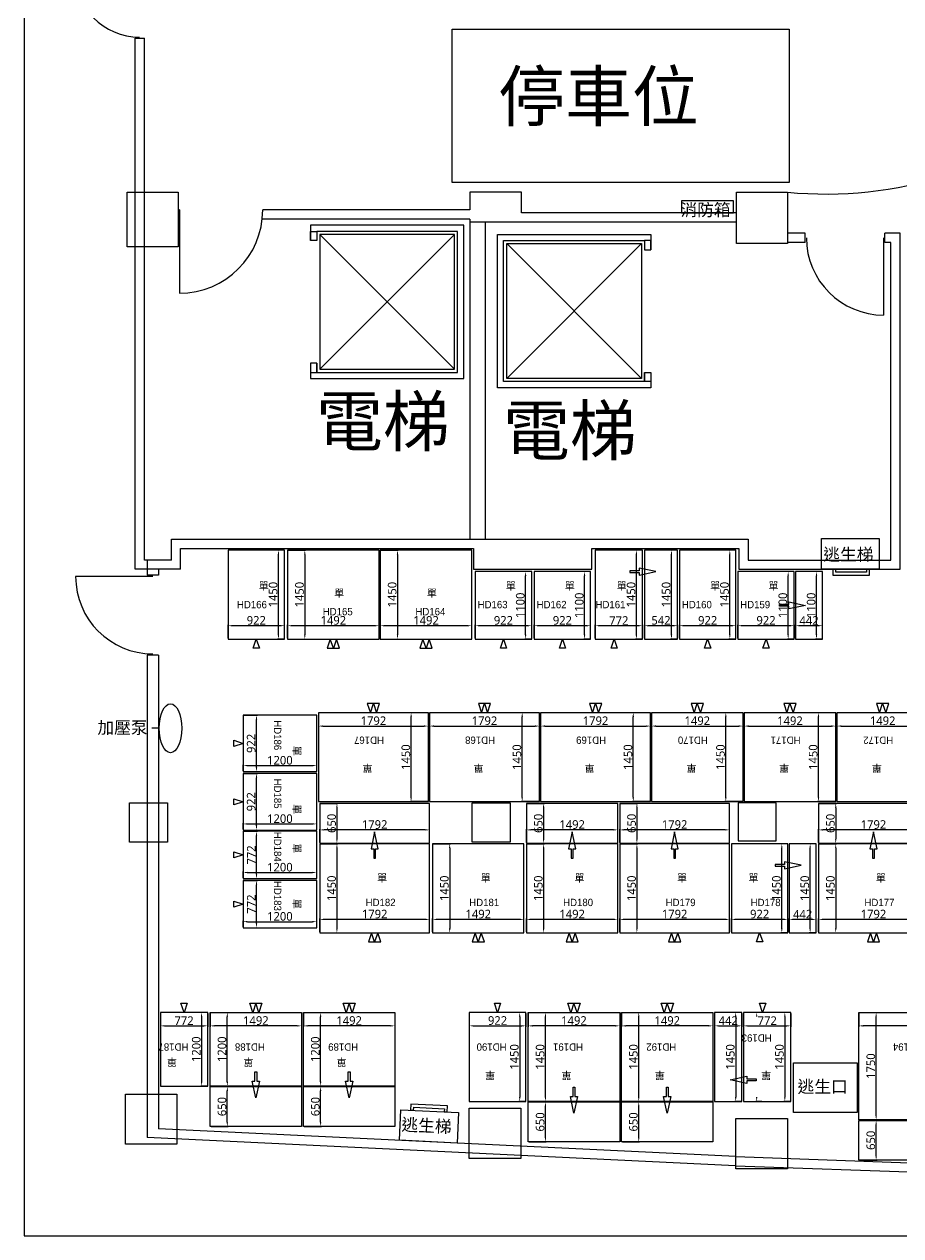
# Model space of a CAD drawing. Header units: millimetres. Extents: x 2061 to 57082, y 1374 to 33246.
# Drawn here: x 2061 to 16362, y 1374 to 21135 of the extents above; entities that cross this region are included whole.
import ezdxf

# ---------------------------------------------------------------- set-up
doc = ezdxf.new("R2010")
doc.units = ezdxf.units.MM
for name, color, linetype in [('a', 240, 'Continuous'), ('動線', 6, 'Continuous'), ('單層倉', 5, 'Continuous'), ('文字', 7, 'Continuous'), ('文字標註', 1, 'Continuous'), ('標註', 252, 'Continuous'), ('編號', 7, 'Continuous')]:
    doc.layers.add(name, color=color, linetype=linetype)
doc.styles.add('新細明體', font='PMingLiU.ttf')
doc.styles.add('黑體', font='Microsoft JhengHei.ttf')

msp = doc.modelspace()

# ---------------------------------------------------------------- linework, layer by layer
at = {"layer": 'a', "color": 3, "ltscale": 5}
for p, q in [((9043, 21053), (14543, 21053)), ((9043, 18552), (9043, 21053)), ((14543, 21053), (14543, 18552)), ((14543, 18552), (9043, 18552))]:
    msp.add_line(p, q, dxfattribs=at)
at = {"layer": 'a', "ltscale": 5}
for p, q in [((3872, 12246), (3872, 20906)), ((3872, 20906), (4022, 20906)), ((4022, 12396), (4022, 20906)), ((3742, 17506), (3742, 18396)), ((3742, 18396), (4572, 18396)), ((4572, 18396), (4572, 17506)), ((10172, 18396), (9332, 18396)), ((9332, 18396), (9332, 18106)), ((10172, 18056), (10172, 18396)), ((13682, 17556), (13682, 18396)), ((13682, 18396), (14512, 18396)), ((14512, 18396), (14512, 17556)), ((4592, 18106), (4572, 18106)), ((4592, 18106), (4592, 16746)), ((9332, 18106), (5952, 18106)), ((13682, 18056), (10172, 18056)), ((9332, 17956), (5952, 17956)), ((9232, 17856), (6732, 17856)), ((6732, 17856), (6732, 17606)), ((9232, 15356), (9232, 17856)), ((9332, 17956), (9332, 12736)), ((13682, 17906), (9332, 17906)), ((9582, 17906), (9582, 12736)), ((6732, 17606), (6732, 17756)), ((6732, 17756), (6832, 17756)), ((6832, 17606), (6732, 17606)), ((9132, 17756), (6832, 17756)), ((6832, 17756), (6832, 17606)), ((6832, 17756), (6832, 17606)), ((9082, 17706), (6882, 17706)), ((6882, 17706), (6882, 15506)), ((6882, 17706), (9082, 15506)), ((6882, 15506), (9082, 17706)), ((9082, 15506), (9082, 17706)), ((9132, 15456), (9132, 17756)), ((9782, 15206), (9782, 17706)), ((9782, 17706), (12282, 17706)), ((9882, 15306), (9882, 17606)), ((9882, 17606), (12182, 17606)), ((12182, 17606), (12182, 17456)), ((12282, 17606), (12182, 17606)), ((12182, 17606), (12182, 17456)), ((12282, 17706), (12282, 17456)), ((12282, 17456), (12282, 17606)), ((14802, 17726), (14512, 17726)), ((14802, 17576), (14802, 17726)), ((16082, 17651), (16082, 16391)), ((16352, 17726), (16102, 17726)), ((16102, 17576), (16102, 17726)), ((16352, 12246), (16352, 17726)), ((4572, 17506), (3742, 17506)), ((9932, 15356), (9932, 17556)), ((9932, 17556), (12132, 17556)), ((12132, 17556), (9932, 15356)), ((12132, 15356), (9932, 17556)), ((12132, 17556), (12132, 15356)), ((12182, 17456), (12282, 17456)), ((14512, 17556), (13682, 17556)), ((14802, 17576), (14512, 17576)), ((16202, 17576), (16102, 17576)), ((16202, 12396), (16202, 17576)), ((6732, 15606), (6732, 15356)), ((6732, 15606), (6732, 15456)), ((6832, 15606), (6732, 15606)), ((6732, 15456), (6832, 15456)), ((6832, 15606), (6832, 15456)), ((6832, 15456), (6832, 15606)), ((6832, 15456), (9132, 15456)), ((6882, 15506), (9082, 15506)), ((12182, 15456), (12182, 15306)), ((12182, 15306), (12182, 15456)), ((12182, 15456), (12282, 15456)), ((12282, 15456), (12282, 15206)), ((12282, 15456), (12282, 15306)), ((6732, 15356), (9232, 15356)), ((12182, 15306), (9882, 15306)), ((12132, 15356), (9932, 15356)), ((12282, 15306), (12182, 15306)), ((12282, 15206), (9782, 15206)), ((4462, 12396), (4462, 12736)), ((4462, 12736), (13872, 12736)), ((13872, 12736), (13872, 12396)), ((15069, 12246), (15069, 12746)), ((15069, 12746), (16009, 12746)), ((16009, 12746), (16009, 12246)), ((4612, 12246), (4612, 12586)), ((4612, 12586), (9392, 12586)), ((9392, 12586), (9392, 12246)), ((11322, 12246), (11322, 12586)), ((11322, 12586), (13722, 12586)), ((13722, 12586), (13722, 12246)), ((4462, 12396), (4022, 12396)), ((4069, 12396), (4069, 12146)), ((13872, 12396), (16202, 12396)), ((4160, 12126), (2900, 12126)), ((4612, 12246), (3872, 12246)), ((4252, 12146), (4069, 12146)), ((4252, 12246), (4252, 12146)), ((9392, 12246), (11322, 12246)), ((13722, 12246), (16352, 12246)), ((16009, 12246), (15069, 12246)), ((15302, 12246), (15252, 12246)), ((15252, 12246), (15252, 12146)), ((15252, 12146), (15252, 12146)), ((15252, 12146), (15852, 12146)), ((15252, 12146), (15252, 12146)), ((15302, 12196), (15302, 12246)), ((15802, 12196), (15302, 12196)), ((15852, 12246), (15802, 12246)), ((15802, 12246), (15802, 12196)), ((15852, 12146), (15852, 12246)), ((4069, 10846), (4069, 2979)), ((4252, 10846), (4069, 10846)), ((4252, 10846), (4252, 3120)), ((4264, 9651), (4141, 9651)), ((3777, 7796), (3777, 8436)), ((3777, 8436), (4397, 8436)), ((4397, 8436), (4397, 7796)), ((9367, 7796), (9367, 8436)), ((9367, 8436), (9987, 8436)), ((9987, 8436), (9987, 7796)), ((14326, 8436), (13706, 8436)), ((13706, 8436), (13706, 7816)), ((14326, 7816), (14326, 8436)), ((4397, 7796), (3777, 7796)), ((9987, 7796), (9367, 7796)), ((13706, 7816), (14326, 7816)), ((14609, 4196), (15649, 4196)), ((14609, 3386), (14609, 4196)), ((15649, 4196), (15649, 3386)), ((3712, 2866), (3712, 3686)), ((3712, 3686), (4552, 3686)), ((4552, 3686), (4552, 2866)), ((8183, 2931), (8207, 3430)), ((8207, 3430), (9146, 3385)), ((8369, 3522), (8364, 3422)), ((8364, 3422), (8414, 3420)), ((8968, 3493), (8369, 3522)), ((8414, 3420), (8416, 3470)), ((8416, 3470), (8915, 3446)), ((8915, 3446), (8913, 3396)), ((8913, 3396), (8963, 3394)), ((8963, 3394), (8968, 3493)), ((8968, 3493), (8968, 3493)), ((8968, 3493), (8968, 3493)), ((9146, 3385), (9122, 2885)), ((9322, 2636), (9322, 3456)), ((9322, 3456), (10162, 3456)), ((10162, 3456), (10162, 2636)), ((15649, 3386), (14609, 3386)), ((13671, 2466), (13671, 3286)), ((13671, 3286), (14511, 3286)), ((14511, 3286), (14511, 2466)), ((13665, 2516), (4069, 2979)), ((13671, 2666), (4252, 3120)), ((4552, 2866), (3712, 2866)), ((9122, 2885), (8183, 2931)), ((10162, 2636), (9322, 2636)), ((13671, 2666), (27237, 2183)), ((13665, 2516), (27387, 2028)), ((14511, 2466), (13671, 2466))]:
    msp.add_line(p, q, dxfattribs=at)
for centre, radius, start, end in [((3942, 21986), 1060, 180, 270), ((4592, 18106), 1360, 270, 0), ((16082, 17651), 1260, 180, 270), ((4160, 12126), 1260, 180, 270)]:
    msp.add_arc(centre, radius, start, end, dxfattribs=at)
msp.add_ellipse((4447, 9651), major_axis=(0, 400), ratio=0.456433, dxfattribs=at)
at = {"layer": 'Defpoints', "ltscale": 5}
for p, q in [((2061, 33246), (2061, 1374)), ((2061, 1374), (57082, 1374))]:
    msp.add_line(p, q, dxfattribs=at)
at = {"layer": '動線', "lineweight": -3}
for p, q in [((12367, 12206), (12092, 12264)), ((12092, 12264), (12092, 12221)), ((12092, 12221), (11942, 12221)), ((11942, 12221), (11942, 12191)), ((11942, 12191), (12092, 12191)), ((12092, 12147), (12367, 12206)), ((12092, 12191), (12092, 12147)), ((14383, 11641), (14383, 11671)), ((14383, 11671), (14533, 11671)), ((14533, 11671), (14533, 11714)), ((14533, 11714), (14808, 11656)), ((14533, 11641), (14383, 11641)), ((14808, 11656), (14533, 11597)), ((14533, 11597), (14533, 11641)), ((5797, 10956), (5847, 11106)), ((5797, 10956), (5847, 11106)), ((5847, 11106), (5897, 10956)), ((5847, 11106), (5897, 10956)), ((7054, 11106), (7004, 10956)), ((7104, 10956), (7054, 11106)), ((7154, 11106), (7104, 10956)), ((7204, 10956), (7154, 11106)), ((8566, 11106), (8516, 10956)), ((8616, 10956), (8566, 11106)), ((8666, 11106), (8616, 10956)), ((8716, 10956), (8666, 11106)), ((9829, 10956), (9879, 11106)), ((9829, 10956), (9879, 11106)), ((9879, 11106), (9929, 10956)), ((9879, 11106), (9929, 10956)), ((10791, 10956), (10841, 11106)), ((10791, 10956), (10841, 11106)), ((10841, 11106), (10891, 10956)), ((10841, 11106), (10891, 10956)), ((11637, 10956), (11687, 11106)), ((11637, 10956), (11687, 11106)), ((11687, 11106), (11737, 10956)), ((11687, 11106), (11737, 10956)), ((13161, 10956), (13211, 11106)), ((13161, 10956), (13211, 11106)), ((13211, 11106), (13261, 10956)), ((13211, 11106), (13261, 10956)), ((14113, 10956), (14163, 11106)), ((14163, 11106), (14213, 10956)), ((5897, 10956), (5797, 10956)), ((5897, 10956), (5797, 10956)), ((7004, 10956), (7104, 10956)), ((7104, 10956), (7204, 10956)), ((8516, 10956), (8616, 10956)), ((8616, 10956), (8716, 10956)), ((9929, 10956), (9829, 10956)), ((9929, 10956), (9829, 10956)), ((10891, 10956), (10791, 10956)), ((10891, 10956), (10791, 10956)), ((11737, 10956), (11637, 10956)), ((11737, 10956), (11637, 10956)), ((13261, 10956), (13161, 10956)), ((13261, 10956), (13161, 10956)), ((14213, 10956), (14113, 10956)), ((7758, 10056), (7658, 10056)), ((7658, 10056), (7708, 9906)), ((7708, 9906), (7758, 10056)), ((7858, 10056), (7758, 10056)), ((7758, 10056), (7808, 9906)), ((7808, 9906), (7858, 10056)), ((9570, 10056), (9470, 10056)), ((9470, 10056), (9520, 9906)), ((9520, 9906), (9570, 10056)), ((9670, 10056), (9570, 10056)), ((9570, 10056), (9620, 9906)), ((9620, 9906), (9670, 10056)), ((11382, 10056), (11282, 10056)), ((11282, 10056), (11332, 9906)), ((11332, 9906), (11382, 10056)), ((11482, 10056), (11382, 10056)), ((11382, 10056), (11432, 9906)), ((11432, 9906), (11482, 10056)), ((13042, 10056), (12942, 10056)), ((12942, 10056), (12992, 9906)), ((12992, 9906), (13042, 10056)), ((13142, 10056), (13042, 10056)), ((13042, 10056), (13092, 9906)), ((13092, 9906), (13142, 10056)), ((14554, 10056), (14454, 10056)), ((14454, 10056), (14504, 9906)), ((14504, 9906), (14554, 10056)), ((14654, 10056), (14554, 10056)), ((14554, 10056), (14604, 9906)), ((14604, 9906), (14654, 10056)), ((16066, 10056), (15966, 10056)), ((15966, 10056), (16016, 9906)), ((16016, 9906), (16066, 10056)), ((16166, 10056), (16066, 10056)), ((16066, 10056), (16116, 9906)), ((16116, 9906), (16166, 10056)), ((5482, 9355), (5482, 9455)), ((5482, 9455), (5632, 9405)), ((5482, 9355), (5482, 9455)), ((5482, 9455), (5632, 9405)), ((5632, 9405), (5482, 9355)), ((5632, 9405), (5482, 9355)), ((5482, 8403), (5482, 8503)), ((5482, 8503), (5632, 8453)), ((5482, 8403), (5482, 8503)), ((5482, 8503), (5632, 8453)), ((5632, 8453), (5482, 8403)), ((5632, 8453), (5482, 8403)), ((7778, 7960), (7719, 7685)), ((7836, 7685), (7778, 7960)), ((11000, 7960), (10941, 7685)), ((11058, 7685), (11000, 7960)), ((12672, 7960), (12613, 7685)), ((12730, 7685), (12672, 7960)), ((15916, 7960), (15857, 7685)), ((15974, 7685), (15916, 7960)), ((5482, 7536), (5482, 7636)), ((5482, 7636), (5632, 7586)), ((5482, 7536), (5482, 7636)), ((5482, 7636), (5632, 7586)), ((5632, 7586), (5482, 7536)), ((5632, 7586), (5482, 7536)), ((7719, 7685), (7763, 7685)), ((7763, 7685), (7763, 7535)), ((7763, 7535), (7793, 7535)), ((7793, 7535), (7793, 7685)), ((7793, 7685), (7836, 7685)), ((10941, 7685), (10985, 7685)), ((10985, 7685), (10985, 7535)), ((10985, 7535), (11015, 7535)), ((11015, 7535), (11015, 7685)), ((11015, 7685), (11058, 7685)), ((12613, 7685), (12657, 7685)), ((12657, 7685), (12657, 7535)), ((12657, 7535), (12687, 7535)), ((12687, 7535), (12687, 7685)), ((12687, 7685), (12730, 7685)), ((15857, 7685), (15901, 7685)), ((15901, 7685), (15901, 7535)), ((15901, 7535), (15931, 7535)), ((15931, 7535), (15931, 7685)), ((15931, 7685), (15974, 7685)), ((14464, 7431), (14314, 7431)), ((14314, 7431), (14314, 7401)), ((14314, 7401), (14464, 7401)), ((14739, 7416), (14464, 7474)), ((14464, 7474), (14464, 7431)), ((14464, 7357), (14739, 7416)), ((14464, 7401), (14464, 7357)), ((5482, 6734), (5482, 6834)), ((5482, 6834), (5632, 6784)), ((5482, 6734), (5482, 6834)), ((5482, 6834), (5632, 6784)), ((5632, 6784), (5482, 6734)), ((5632, 6784), (5482, 6734)), ((7728, 6316), (7678, 6166)), ((7678, 6166), (7778, 6166)), ((7778, 6166), (7728, 6316)), ((7828, 6316), (7778, 6166)), ((7778, 6166), (7878, 6166)), ((7878, 6166), (7828, 6316)), ((9418, 6316), (9368, 6166)), ((9368, 6166), (9468, 6166)), ((9468, 6166), (9418, 6316)), ((9518, 6316), (9468, 6166)), ((9468, 6166), (9568, 6166)), ((9568, 6166), (9518, 6316)), ((10950, 6316), (10900, 6166)), ((10900, 6166), (11000, 6166)), ((11000, 6166), (10950, 6316)), ((11050, 6316), (11000, 6166)), ((11000, 6166), (11100, 6166)), ((11100, 6166), (11050, 6316)), ((12622, 6316), (12572, 6166)), ((12572, 6166), (12672, 6166)), ((12672, 6166), (12622, 6316)), ((12722, 6316), (12672, 6166)), ((12672, 6166), (12772, 6166)), ((12772, 6166), (12722, 6316)), ((14009, 6166), (14059, 6316)), ((14009, 6166), (14059, 6316)), ((14109, 6166), (14009, 6166)), ((14109, 6166), (14009, 6166)), ((14059, 6316), (14109, 6166)), ((14059, 6316), (14109, 6166)), ((15866, 6316), (15816, 6166)), ((15816, 6166), (15916, 6166)), ((15916, 6166), (15866, 6316)), ((15966, 6316), (15916, 6166)), ((15916, 6166), (16016, 6166)), ((16016, 6166), (15966, 6316)), ((4668, 5016), (4618, 5166)), ((4618, 5166), (4718, 5166)), ((4668, 5016), (4618, 5166)), ((4618, 5166), (4718, 5166)), ((4718, 5166), (4668, 5016)), ((4718, 5166), (4668, 5016)), ((5790, 5016), (5740, 5166)), ((5740, 5166), (5840, 5166)), ((5840, 5166), (5790, 5016)), ((5890, 5016), (5840, 5166)), ((5840, 5166), (5940, 5166)), ((5940, 5166), (5890, 5016)), ((7312, 5016), (7262, 5166)), ((7262, 5166), (7362, 5166)), ((7362, 5166), (7312, 5016)), ((7412, 5016), (7362, 5166)), ((7362, 5166), (7462, 5166)), ((7462, 5166), (7412, 5016)), ((9783, 5016), (9733, 5166)), ((9733, 5166), (9833, 5166)), ((9783, 5016), (9733, 5166)), ((9733, 5166), (9833, 5166)), ((9833, 5166), (9783, 5016)), ((9833, 5166), (9783, 5016)), ((10980, 5016), (10930, 5166)), ((10930, 5166), (11030, 5166)), ((11030, 5166), (10980, 5016)), ((11080, 5016), (11030, 5166)), ((11030, 5166), (11130, 5166)), ((11130, 5166), (11080, 5016)), ((12502, 5016), (12452, 5166)), ((12452, 5166), (12552, 5166)), ((12552, 5166), (12502, 5016)), ((12602, 5016), (12552, 5166)), ((12552, 5166), (12652, 5166)), ((12652, 5166), (12602, 5016)), ((14108, 5016), (14058, 5166)), ((14058, 5166), (14158, 5166)), ((14108, 5016), (14058, 5166)), ((14058, 5166), (14158, 5166)), ((14158, 5166), (14108, 5016)), ((14158, 5166), (14108, 5016)), ((5825, 3897), (5825, 4047)), ((5825, 4047), (5855, 4047)), ((5855, 4047), (5855, 3897)), ((7347, 3897), (7347, 4047)), ((7347, 4047), (7377, 4047)), ((7377, 4047), (7377, 3897)), ((13577, 3916), (13852, 3975)), ((13852, 3975), (13852, 3931)), ((5840, 3622), (5781, 3897)), ((5781, 3897), (5825, 3897)), ((5898, 3897), (5840, 3622)), ((5855, 3897), (5898, 3897)), ((7362, 3622), (7303, 3897)), ((7303, 3897), (7347, 3897)), ((7420, 3897), (7362, 3622)), ((7377, 3897), (7420, 3897)), ((11015, 3647), (11015, 3797)), ((11015, 3797), (11045, 3797)), ((11045, 3797), (11045, 3647)), ((12537, 3647), (12537, 3797)), ((12537, 3797), (12567, 3797)), ((12567, 3797), (12567, 3647)), ((13852, 3858), (13577, 3916)), ((13852, 3931), (14002, 3931)), ((14002, 3901), (13852, 3901)), ((13852, 3901), (13852, 3858)), ((14002, 3931), (14002, 3901)), ((11030, 3372), (10971, 3647)), ((10971, 3647), (11015, 3647)), ((11088, 3647), (11030, 3372)), ((11045, 3647), (11088, 3647)), ((12552, 3372), (12493, 3647)), ((12493, 3647), (12537, 3647)), ((12610, 3647), (12552, 3372)), ((12567, 3647), (12610, 3647))]:
    msp.add_line(p, q, dxfattribs=at)
at = {"layer": '動線', "ltscale": 5}
msp.add_arc((15141, 24768), 6403, 264.3603, 358.5517, dxfattribs=at)
at = {"layer": '單層倉'}
for p, q in [((6308, 12556), (5386, 12556)), ((5386, 12556), (5386, 11106)), ((6308, 11106), (6308, 12556)), ((7850, 12556), (6358, 12556)), ((6358, 12556), (6358, 11106)), ((7850, 11106), (7850, 12556)), ((9362, 12556), (7870, 12556)), ((7870, 12556), (7870, 11106)), ((9362, 11106), (9362, 12556)), ((12148, 12556), (11376, 12556)), ((11376, 12556), (11376, 11106)), ((12148, 11106), (12148, 12556)), ((12720, 12556), (12178, 12556)), ((12178, 12556), (12178, 11106)), ((12720, 11106), (12720, 12556)), ((13672, 12556), (12750, 12556)), ((12750, 12556), (12750, 11106)), ((13672, 11106), (13672, 12556)), ((10340, 12206), (9418, 12206)), ((9418, 12206), (9418, 11106)), ((10340, 11106), (10340, 12206)), ((11302, 12206), (10380, 12206)), ((10380, 12206), (10380, 11106)), ((11302, 11106), (11302, 12206)), ((14624, 12206), (13702, 12206)), ((13702, 12206), (13702, 11106)), ((14624, 11106), (14624, 12206)), ((15086, 12206), (14644, 12206)), ((14644, 12206), (14644, 11106)), ((15086, 11106), (15086, 12206)), ((5386, 11106), (6308, 11106)), ((6358, 11106), (7850, 11106)), ((7870, 11106), (9362, 11106)), ((9418, 11106), (10340, 11106)), ((10380, 11106), (11302, 11106)), ((11376, 11106), (12148, 11106)), ((12178, 11106), (12720, 11106)), ((12750, 11106), (13672, 11106)), ((13702, 11106), (14624, 11106)), ((14644, 11106), (15086, 11106)), ((8654, 9906), (6862, 9906)), ((6862, 9906), (6862, 8456)), ((8654, 8456), (8654, 9906)), ((10466, 9906), (8674, 9906)), ((8674, 9906), (8674, 8456)), ((10466, 8456), (10466, 9906)), ((12278, 9906), (10486, 9906)), ((10486, 9906), (10486, 8456)), ((12278, 8456), (12278, 9906)), ((13788, 9906), (12296, 9906)), ((12296, 9906), (12296, 8456)), ((13788, 8456), (13788, 9906)), ((15300, 9906), (13808, 9906)), ((13808, 9906), (13808, 8456)), ((15300, 8456), (15300, 9906)), ((16812, 9906), (15320, 9906)), ((15320, 9906), (15320, 8456)), ((5632, 9866), (5632, 8944)), ((6832, 9866), (5632, 9866)), ((6832, 8944), (6832, 9866)), ((5632, 8944), (6832, 8944)), ((5632, 8914), (5632, 7992)), ((6832, 8914), (5632, 8914)), ((6832, 7992), (6832, 8914)), ((6862, 8456), (8654, 8456)), ((8674, 8426), (6882, 8426)), ((6882, 8426), (6882, 7776)), ((8674, 8456), (10466, 8456)), ((8674, 7776), (8674, 8426)), ((11746, 8426), (10254, 8426)), ((10254, 8426), (10254, 7776)), ((10486, 8456), (12278, 8456)), ((11746, 7776), (11746, 8426)), ((13568, 8426), (11776, 8426)), ((11776, 8426), (11776, 7776)), ((12296, 8456), (13788, 8456)), ((13568, 7776), (13568, 8426)), ((13808, 8456), (15300, 8456)), ((16812, 8426), (15020, 8426)), ((15020, 8426), (15020, 7776)), ((15320, 8456), (16812, 8456)), ((5632, 7992), (6832, 7992)), ((5632, 7972), (5632, 7200)), ((6832, 7972), (5632, 7972)), ((6832, 7200), (6832, 7972)), ((6882, 7776), (8674, 7776)), ((8674, 7766), (6882, 7766)), ((6882, 7766), (6882, 6316)), ((8674, 6316), (8674, 7766)), ((10214, 7766), (8722, 7766)), ((8722, 7766), (8722, 6316)), ((10214, 6316), (10214, 7766)), ((10254, 7776), (11746, 7776)), ((11746, 7766), (10254, 7766)), ((10254, 7766), (10254, 6316)), ((11746, 6316), (11746, 7766)), ((11776, 7776), (13568, 7776)), ((13568, 7766), (11776, 7766)), ((11776, 7766), (11776, 6316)), ((13568, 6316), (13568, 7766)), ((14520, 7766), (13598, 7766)), ((13598, 7766), (13598, 6316)), ((14520, 6316), (14520, 7766)), ((14982, 7766), (14540, 7766)), ((14540, 7766), (14540, 6316)), ((14982, 6316), (14982, 7766)), ((15020, 7776), (16812, 7776)), ((16812, 7766), (15020, 7766)), ((15020, 7766), (15020, 6316)), ((5632, 7200), (6832, 7200)), ((5632, 7170), (5632, 6398)), ((6832, 7170), (5632, 7170)), ((6832, 6398), (6832, 7170)), ((5632, 6398), (6832, 6398)), ((6882, 6316), (8674, 6316)), ((8722, 6316), (10214, 6316)), ((10254, 6316), (11746, 6316)), ((11776, 6316), (13568, 6316)), ((13598, 6316), (14520, 6316)), ((14540, 6316), (14982, 6316)), ((15020, 6316), (16812, 6316)), ((5054, 5016), (4282, 5016)), ((4282, 5016), (4282, 3816)), ((5054, 3816), (5054, 5016)), ((5094, 5016), (6586, 5016)), ((5094, 3816), (5094, 5016)), ((6586, 5016), (6586, 3816)), ((6616, 5016), (8108, 5016)), ((6616, 3816), (6616, 5016)), ((8108, 5016), (8108, 3816)), ((10244, 5016), (9322, 5016)), ((9322, 5016), (9322, 3566)), ((10244, 3566), (10244, 5016)), ((10284, 5016), (11776, 5016)), ((10284, 3566), (10284, 5016)), ((11776, 5016), (11776, 3566)), ((11806, 5016), (13298, 5016)), ((11806, 3566), (11806, 5016)), ((13298, 5016), (13298, 3566)), ((13767, 5016), (13325, 5016)), ((13325, 5016), (13325, 3566)), ((13767, 3566), (13767, 5016)), ((14569, 5016), (13797, 5016)), ((13797, 5016), (13797, 3566)), ((14569, 3566), (14569, 5016)), ((15679, 5016), (17471, 5016)), ((15679, 3266), (15679, 5016)), ((4282, 3816), (5054, 3816)), ((6586, 3816), (5094, 3816)), ((5094, 3806), (6586, 3806)), ((5094, 3156), (5094, 3806)), ((6586, 3806), (6586, 3156)), ((8108, 3816), (6616, 3816)), ((6616, 3806), (8108, 3806)), ((6616, 3156), (6616, 3806)), ((8108, 3806), (8108, 3156)), ((9322, 3566), (10244, 3566)), ((11776, 3566), (10284, 3566)), ((13298, 3566), (11806, 3566)), ((13325, 3566), (13767, 3566)), ((13797, 3566), (14569, 3566)), ((10284, 3556), (11776, 3556)), ((10284, 2906), (10284, 3556)), ((11776, 3556), (11776, 2906)), ((11806, 3556), (13298, 3556)), ((11806, 2906), (11806, 3556)), ((13298, 3556), (13298, 2906)), ((17471, 3266), (15679, 3266)), ((15679, 3256), (17471, 3256)), ((15679, 2606), (15679, 3256)), ((6586, 3156), (5094, 3156)), ((8108, 3156), (6616, 3156)), ((11776, 2906), (10284, 2906)), ((13298, 2906), (11806, 2906)), ((17471, 2606), (15679, 2606))]:
    msp.add_line(p, q, dxfattribs=at)
at = {"layer": '文字標註', "ltscale": 5}
for p, q in [((13632, 18256), (12782, 18256)), ((12782, 18256), (12782, 18056)), ((13632, 18056), (13632, 18256)), ((12782, 18056), (13632, 18056))]:
    msp.add_line(p, q, dxfattribs=at)
at = {"layer": '標註', "color": 251}
for p, q in [((6294, 12556), (6195, 12556)), ((6209, 11176), (6209, 12486)), ((6372, 12556), (6652, 12556)), ((6638, 12486), (6638, 11176)), ((7884, 12556), (8164, 12556)), ((8150, 12486), (8150, 11176)), ((12134, 12556), (12035, 12556)), ((12049, 11176), (12049, 12486)), ((12706, 12556), (12607, 12556)), ((12621, 11176), (12621, 12486)), ((13658, 12556), (13559, 12556)), ((13573, 11176), (13573, 12486)), ((10326, 12206), (10227, 12206)), ((10241, 11176), (10241, 12136)), ((11288, 12206), (11189, 12206)), ((11203, 11176), (11203, 12136)), ((14610, 12206), (14511, 12206)), ((14525, 11176), (14525, 12136)), ((15072, 12206), (14973, 12206)), ((14987, 11176), (14987, 12136)), ((5386, 11120), (5386, 11338)), ((5386, 11120), (5386, 11338)), ((6238, 11324), (5456, 11324)), ((6238, 11324), (5456, 11324)), ((6308, 11120), (6308, 11338)), ((6308, 11120), (6308, 11338)), ((6358, 11120), (6358, 11338)), ((7780, 11324), (6428, 11324)), ((7850, 11120), (7850, 11338)), ((7870, 11120), (7870, 11338)), ((9292, 11324), (7940, 11324)), ((9362, 11120), (9362, 11338)), ((9418, 11120), (9418, 11338)), ((9418, 11120), (9418, 11338)), ((10270, 11324), (9488, 11324)), ((10270, 11324), (9488, 11324)), ((10340, 11120), (10340, 11338)), ((10340, 11120), (10340, 11338)), ((10380, 11120), (10380, 11338)), ((10380, 11120), (10380, 11338)), ((11232, 11324), (10450, 11324)), ((11232, 11324), (10450, 11324)), ((11302, 11120), (11302, 11338)), ((11302, 11120), (11302, 11338)), ((11376, 11120), (11376, 11338)), ((11376, 11120), (11376, 11338)), ((12078, 11324), (11446, 11324)), ((12078, 11324), (11446, 11324)), ((12148, 11120), (12148, 11338)), ((12148, 11120), (12148, 11338)), ((12178, 11120), (12178, 11338)), ((12178, 11120), (12178, 11338)), ((12650, 11324), (12248, 11324)), ((12650, 11324), (12248, 11324)), ((12720, 11120), (12720, 11338)), ((12720, 11120), (12720, 11338)), ((12750, 11120), (12750, 11338)), ((12750, 11120), (12750, 11338)), ((13602, 11324), (12820, 11324)), ((13602, 11324), (12820, 11324)), ((13672, 11120), (13672, 11338)), ((13672, 11120), (13672, 11338)), ((13702, 11120), (13702, 11338)), ((13702, 11120), (13702, 11338)), ((14554, 11324), (13772, 11324)), ((14554, 11324), (13772, 11324)), ((14624, 11120), (14624, 11338)), ((14624, 11120), (14624, 11338)), ((14644, 11120), (14644, 11338)), ((14644, 11120), (14644, 11338)), ((15016, 11324), (14714, 11324)), ((15016, 11324), (14714, 11324)), ((15086, 11120), (15086, 11338)), ((15086, 11120), (15086, 11338)), ((6294, 11106), (6195, 11106)), ((6372, 11106), (6652, 11106)), ((7884, 11106), (8164, 11106)), ((10326, 11106), (10227, 11106)), ((11288, 11106), (11189, 11106)), ((12134, 11106), (12035, 11106)), ((12706, 11106), (12607, 11106)), ((13658, 11106), (13559, 11106)), ((14610, 11106), (14511, 11106)), ((15072, 11106), (14973, 11106)), ((6862, 9892), (6862, 9673)), ((8640, 9906), (8359, 9906)), ((8654, 9892), (8654, 9673)), ((8674, 9892), (8674, 9673)), ((10452, 9906), (10171, 9906)), ((10466, 9892), (10466, 9673)), ((10486, 9892), (10486, 9673)), ((12264, 9906), (11983, 9906)), ((12278, 9892), (12278, 9673)), ((12296, 9892), (12296, 9673)), ((13774, 9906), (13493, 9906)), ((13788, 9892), (13788, 9673)), ((13808, 9892), (13808, 9673)), ((15286, 9906), (15005, 9906)), ((15300, 9892), (15300, 9673)), ((15320, 9892), (15320, 9673)), ((5646, 9866), (5864, 9866)), ((5646, 9866), (5864, 9866)), ((5850, 9014), (5850, 9796)), ((5850, 9014), (5850, 9796)), ((6932, 9687), (8584, 9687)), ((8373, 8526), (8373, 9836)), ((8744, 9687), (10396, 9687)), ((10185, 8526), (10185, 9836)), ((10556, 9687), (12208, 9687)), ((11997, 8526), (11997, 9836)), ((12366, 9687), (13718, 9687)), ((13507, 8526), (13507, 9836)), ((13878, 9687), (15230, 9687)), ((15019, 8526), (15019, 9836)), ((15390, 9687), (16742, 9687)), ((5632, 8958), (5632, 9057)), ((5646, 8944), (5864, 8944)), ((5646, 8944), (5864, 8944)), ((5646, 8914), (5864, 8914)), ((5646, 8914), (5864, 8914)), ((5702, 9043), (6762, 9043)), ((6832, 8958), (6832, 9057)), ((5850, 8062), (5850, 8844)), ((5850, 8062), (5850, 8844)), ((6896, 8426), (7176, 8426)), ((7162, 8356), (7162, 7846)), ((8640, 8456), (8359, 8456)), ((10452, 8456), (10171, 8456)), ((10268, 8426), (10548, 8426)), ((10534, 8356), (10534, 7846)), ((11790, 8426), (12070, 8426)), ((12264, 8456), (11983, 8456)), ((12056, 8356), (12056, 7846)), ((13774, 8456), (13493, 8456)), ((15286, 8456), (15005, 8456)), ((15034, 8426), (15314, 8426)), ((15300, 8356), (15300, 7846)), ((5632, 8006), (5632, 8105)), ((6832, 8006), (6832, 8105)), ((5646, 7992), (5864, 7992)), ((5646, 7992), (5864, 7992)), ((5646, 7972), (5864, 7972)), ((5646, 7972), (5864, 7972)), ((5702, 8091), (6762, 8091)), ((6882, 7790), (6882, 8008)), ((8604, 7994), (6952, 7994)), ((8674, 7790), (8674, 8008)), ((10254, 7790), (10254, 8008)), ((11676, 7994), (10324, 7994)), ((11746, 7790), (11746, 8008)), ((11776, 7790), (11776, 8008)), ((13498, 7994), (11846, 7994)), ((13568, 7790), (13568, 8008)), ((15020, 7790), (15020, 8008)), ((16742, 7994), (15090, 7994)), ((5850, 7270), (5850, 7902)), ((5850, 7270), (5850, 7902)), ((6896, 7776), (7176, 7776)), ((6896, 7766), (7176, 7766)), ((8736, 7766), (9016, 7766)), ((10268, 7776), (10548, 7776)), ((10268, 7766), (10548, 7766)), ((11790, 7776), (12070, 7776)), ((11790, 7766), (12070, 7766)), ((14506, 7766), (14407, 7766)), ((14968, 7766), (14869, 7766)), ((15034, 7776), (15314, 7776)), ((15034, 7766), (15314, 7766)), ((7162, 7696), (7162, 6386)), ((9002, 7696), (9002, 6386)), ((10534, 7696), (10534, 6386)), ((12056, 7696), (12056, 6386)), ((14421, 6386), (14421, 7696)), ((14883, 6386), (14883, 7696)), ((15300, 7696), (15300, 6386)), ((5632, 7214), (5632, 7313)), ((6832, 7214), (6832, 7313)), ((5646, 7200), (5864, 7200)), ((5646, 7200), (5864, 7200)), ((5646, 7170), (5864, 7170)), ((5646, 7170), (5864, 7170)), ((5702, 7299), (6762, 7299)), ((5850, 6468), (5850, 7100)), ((5850, 6468), (5850, 7100)), ((6882, 6330), (6882, 6548)), ((8604, 6534), (6952, 6534)), ((8674, 6330), (8674, 6548)), ((8722, 6330), (8722, 6548)), ((10144, 6534), (8792, 6534)), ((10214, 6330), (10214, 6548)), ((10254, 6330), (10254, 6548)), ((11676, 6534), (10324, 6534)), ((11746, 6330), (11746, 6548)), ((11776, 6330), (11776, 6548)), ((13498, 6534), (11846, 6534)), ((13568, 6330), (13568, 6548)), ((13598, 6330), (13598, 6548)), ((13598, 6330), (13598, 6548)), ((14450, 6534), (13668, 6534)), ((14450, 6534), (13668, 6534)), ((14520, 6330), (14520, 6548)), ((14520, 6330), (14520, 6548)), ((14540, 6330), (14540, 6548)), ((14540, 6330), (14540, 6548)), ((14912, 6534), (14610, 6534)), ((14912, 6534), (14610, 6534)), ((14982, 6330), (14982, 6548)), ((14982, 6330), (14982, 6548)), ((15020, 6330), (15020, 6548)), ((16742, 6534), (15090, 6534)), ((5632, 6412), (5632, 6511)), ((5646, 6398), (5864, 6398)), ((5646, 6398), (5864, 6398)), ((5702, 6497), (6762, 6497)), ((6832, 6412), (6832, 6511)), ((6896, 6316), (7176, 6316)), ((8736, 6316), (9016, 6316)), ((10268, 6316), (10548, 6316)), ((11790, 6316), (12070, 6316)), ((14506, 6316), (14407, 6316)), ((14968, 6316), (14869, 6316)), ((15034, 6316), (15314, 6316)), ((4282, 5002), (4282, 4784)), ((4282, 5002), (4282, 4784)), ((5040, 5016), (4941, 5016)), ((5040, 5016), (4941, 5016)), ((4955, 4946), (4955, 3886)), ((4955, 4946), (4955, 3886)), ((5054, 5002), (5054, 4784)), ((5054, 5002), (5054, 4784)), ((5094, 5002), (5094, 4784)), ((5108, 5016), (5388, 5016)), ((5374, 3886), (5374, 4946)), ((6586, 5002), (6586, 4784)), ((6616, 5002), (6616, 4784)), ((6630, 5016), (6910, 5016)), ((6896, 3886), (6896, 4946)), ((8108, 5002), (8108, 4784)), ((9322, 5002), (9322, 4784)), ((9322, 5002), (9322, 4784)), ((10230, 5016), (10131, 5016)), ((10230, 5016), (10131, 5016)), ((10145, 4946), (10145, 3636)), ((10145, 4946), (10145, 3636)), ((10244, 5002), (10244, 4784)), ((10244, 5002), (10244, 4784)), ((10284, 5002), (10284, 4784)), ((10298, 5016), (10578, 5016)), ((10564, 3636), (10564, 4946)), ((11776, 5002), (11776, 4784)), ((11806, 5002), (11806, 4784)), ((11820, 5016), (12100, 5016)), ((12086, 3636), (12086, 4946)), ((13298, 5002), (13298, 4784)), ((13325, 5002), (13325, 4784)), ((13325, 5002), (13325, 4784)), ((13753, 5016), (13654, 5016)), ((13668, 4946), (13668, 3636)), ((13767, 5002), (13767, 4784)), ((13767, 5002), (13767, 4784)), ((13797, 5002), (13797, 4784)), ((13797, 5002), (13797, 4784)), ((14096, 5016), (13997, 5016)), ((14555, 5016), (14456, 5016)), ((14555, 5016), (14456, 5016)), ((14470, 4946), (14470, 3636)), ((14470, 4946), (14470, 3636)), ((14569, 5002), (14569, 4784)), ((14569, 5002), (14569, 4784)), ((15679, 5002), (15679, 4784)), ((15693, 5016), (15974, 5016)), ((15960, 3336), (15960, 4946)), ((4352, 4798), (4984, 4798)), ((4352, 4798), (4984, 4798)), ((6516, 4798), (5164, 4798)), ((8038, 4798), (6686, 4798)), ((9392, 4798), (10174, 4798)), ((9392, 4798), (10174, 4798)), ((11706, 4798), (10354, 4798)), ((13228, 4798), (11876, 4798)), ((13395, 4798), (13697, 4798)), ((13395, 4798), (13697, 4798)), ((13867, 4798), (14499, 4798)), ((13867, 4798), (14499, 4798)), ((17401, 4798), (15749, 4798)), ((5040, 3816), (4941, 3816)), ((5040, 3816), (4941, 3816)), ((5108, 3816), (5388, 3816)), ((5108, 3806), (5388, 3806)), ((6630, 3816), (6910, 3816)), ((6630, 3806), (6910, 3806)), ((5374, 3226), (5374, 3736)), ((6896, 3226), (6896, 3736)), ((10230, 3566), (10131, 3566)), ((10230, 3566), (10131, 3566)), ((10298, 3566), (10578, 3566)), ((11820, 3566), (12100, 3566)), ((13753, 3566), (13654, 3566)), ((14096, 3566), (13997, 3566)), ((14555, 3566), (14456, 3566)), ((14555, 3566), (14456, 3566)), ((10298, 3556), (10578, 3556)), ((10564, 2976), (10564, 3486)), ((11820, 3556), (12100, 3556)), ((12086, 2976), (12086, 3486)), ((15693, 3266), (15974, 3266)), ((15693, 3256), (15974, 3256)), ((15960, 2676), (15960, 3186)), ((5108, 3156), (5388, 3156)), ((6630, 3156), (6910, 3156)), ((10298, 2906), (10578, 2906)), ((11820, 2906), (12100, 2906)), ((15693, 2606), (15974, 2606))]:
    msp.add_line(p, q, dxfattribs=at)
for points in [[(6197, 12486), (6220, 12486), (6209, 12556)], [(6627, 12486), (6650, 12486), (6638, 12556)], [(8139, 12486), (8162, 12486), (8150, 12556)], [(12037, 12486), (12060, 12486), (12049, 12556)], [(12609, 12486), (12632, 12486), (12621, 12556)], [(13561, 12486), (13584, 12486), (13573, 12556)], [(10229, 12136), (10252, 12136), (10241, 12206)], [(11191, 12136), (11214, 12136), (11203, 12206)], [(14513, 12136), (14536, 12136), (14525, 12206)], [(14975, 12136), (14998, 12136), (14987, 12206)], [(5456, 11336), (5456, 11313), (5386, 11324)], [(5456, 11336), (5456, 11313), (5386, 11324)], [(6238, 11336), (6238, 11313), (6308, 11324)], [(6238, 11336), (6238, 11313), (6308, 11324)], [(6428, 11336), (6428, 11313), (6358, 11324)], [(7780, 11336), (7780, 11313), (7850, 11324)], [(7940, 11336), (7940, 11313), (7870, 11324)], [(9292, 11336), (9292, 11313), (9362, 11324)], [(9488, 11336), (9488, 11313), (9418, 11324)], [(9488, 11336), (9488, 11313), (9418, 11324)], [(10270, 11336), (10270, 11313), (10340, 11324)], [(10270, 11336), (10270, 11313), (10340, 11324)], [(10450, 11336), (10450, 11313), (10380, 11324)], [(10450, 11336), (10450, 11313), (10380, 11324)], [(11232, 11336), (11232, 11313), (11302, 11324)], [(11232, 11336), (11232, 11313), (11302, 11324)], [(11446, 11336), (11446, 11313), (11376, 11324)], [(11446, 11336), (11446, 11313), (11376, 11324)], [(12078, 11336), (12078, 11313), (12148, 11324)], [(12078, 11336), (12078, 11313), (12148, 11324)], [(12248, 11336), (12248, 11313), (12178, 11324)], [(12248, 11336), (12248, 11313), (12178, 11324)], [(12650, 11336), (12650, 11313), (12720, 11324)], [(12650, 11336), (12650, 11313), (12720, 11324)], [(12820, 11336), (12820, 11313), (12750, 11324)], [(12820, 11336), (12820, 11313), (12750, 11324)], [(13602, 11336), (13602, 11313), (13672, 11324)], [(13602, 11336), (13602, 11313), (13672, 11324)], [(13772, 11336), (13772, 11313), (13702, 11324)], [(13772, 11336), (13772, 11313), (13702, 11324)], [(14554, 11336), (14554, 11313), (14624, 11324)], [(14554, 11336), (14554, 11313), (14624, 11324)], [(14714, 11336), (14714, 11313), (14644, 11324)], [(14714, 11336), (14714, 11313), (14644, 11324)], [(15016, 11336), (15016, 11313), (15086, 11324)], [(15016, 11336), (15016, 11313), (15086, 11324)], [(6197, 11176), (6220, 11176), (6209, 11106)], [(6627, 11176), (6650, 11176), (6638, 11106)], [(8139, 11176), (8162, 11176), (8150, 11106)], [(10229, 11176), (10252, 11176), (10241, 11106)], [(11191, 11176), (11214, 11176), (11203, 11106)], [(12037, 11176), (12060, 11176), (12049, 11106)], [(12609, 11176), (12632, 11176), (12621, 11106)], [(13561, 11176), (13584, 11176), (13573, 11106)], [(14513, 11176), (14536, 11176), (14525, 11106)], [(14975, 11176), (14998, 11176), (14987, 11106)], [(8361, 9836), (8385, 9836), (8373, 9906)], [(10173, 9836), (10197, 9836), (10185, 9906)], [(11985, 9836), (12009, 9836), (11997, 9906)], [(13495, 9836), (13519, 9836), (13507, 9906)], [(15007, 9836), (15031, 9836), (15019, 9906)], [(5839, 9796), (5862, 9796), (5850, 9866)], [(5839, 9796), (5862, 9796), (5850, 9866)], [(6932, 9699), (6932, 9676), (6862, 9687)], [(8584, 9699), (8584, 9676), (8654, 9687)], [(8744, 9699), (8744, 9676), (8674, 9687)], [(10396, 9699), (10396, 9676), (10466, 9687)], [(10556, 9699), (10556, 9676), (10486, 9687)], [(12208, 9699), (12208, 9676), (12278, 9687)], [(12366, 9699), (12366, 9676), (12296, 9687)], [(13718, 9699), (13718, 9676), (13788, 9687)], [(13878, 9699), (13878, 9676), (13808, 9687)], [(15230, 9699), (15230, 9676), (15300, 9687)], [(15390, 9699), (15390, 9676), (15320, 9687)], [(5702, 9055), (5702, 9031), (5632, 9043)], [(5839, 9014), (5862, 9014), (5850, 8944)], [(5839, 9014), (5862, 9014), (5850, 8944)], [(5839, 8844), (5862, 8844), (5850, 8914)], [(5839, 8844), (5862, 8844), (5850, 8914)], [(6762, 9055), (6762, 9031), (6832, 9043)], [(8361, 8526), (8385, 8526), (8373, 8456)], [(10173, 8526), (10197, 8526), (10185, 8456)], [(11985, 8526), (12009, 8526), (11997, 8456)], [(13495, 8526), (13519, 8526), (13507, 8456)], [(15007, 8526), (15031, 8526), (15019, 8456)], [(7151, 8356), (7174, 8356), (7162, 8426)], [(10523, 8356), (10546, 8356), (10534, 8426)], [(12045, 8356), (12068, 8356), (12056, 8426)], [(15289, 8356), (15312, 8356), (15300, 8426)], [(5702, 8103), (5702, 8079), (5632, 8091)], [(6762, 8103), (6762, 8079), (6832, 8091)], [(5839, 8062), (5862, 8062), (5850, 7992)], [(5839, 8062), (5862, 8062), (5850, 7992)], [(5839, 7902), (5862, 7902), (5850, 7972)], [(5839, 7902), (5862, 7902), (5850, 7972)], [(6952, 8006), (6952, 7983), (6882, 7994)], [(8604, 8006), (8604, 7983), (8674, 7994)], [(10324, 8006), (10324, 7983), (10254, 7994)], [(11676, 8006), (11676, 7983), (11746, 7994)], [(11846, 8006), (11846, 7983), (11776, 7994)], [(13498, 8006), (13498, 7983), (13568, 7994)], [(15090, 8006), (15090, 7983), (15020, 7994)], [(7151, 7846), (7174, 7846), (7162, 7776)], [(7151, 7696), (7174, 7696), (7162, 7766)], [(8991, 7696), (9014, 7696), (9002, 7766)], [(10523, 7846), (10546, 7846), (10534, 7776)], [(10523, 7696), (10546, 7696), (10534, 7766)], [(12045, 7846), (12068, 7846), (12056, 7776)], [(12045, 7696), (12068, 7696), (12056, 7766)], [(14409, 7696), (14432, 7696), (14421, 7766)], [(14871, 7696), (14894, 7696), (14883, 7766)], [(15289, 7846), (15312, 7846), (15300, 7776)], [(15289, 7696), (15312, 7696), (15300, 7766)], [(5702, 7311), (5702, 7287), (5632, 7299)], [(5839, 7270), (5862, 7270), (5850, 7200)], [(5839, 7270), (5862, 7270), (5850, 7200)], [(5839, 7100), (5862, 7100), (5850, 7170)], [(5839, 7100), (5862, 7100), (5850, 7170)], [(6762, 7311), (6762, 7287), (6832, 7299)], [(6952, 6546), (6952, 6523), (6882, 6534)], [(8604, 6546), (8604, 6523), (8674, 6534)], [(8792, 6546), (8792, 6523), (8722, 6534)], [(10144, 6546), (10144, 6523), (10214, 6534)], [(10324, 6546), (10324, 6523), (10254, 6534)], [(11676, 6546), (11676, 6523), (11746, 6534)], [(11846, 6546), (11846, 6523), (11776, 6534)], [(13498, 6546), (13498, 6523), (13568, 6534)], [(13668, 6546), (13668, 6523), (13598, 6534)], [(13668, 6546), (13668, 6523), (13598, 6534)], [(14450, 6546), (14450, 6523), (14520, 6534)], [(14450, 6546), (14450, 6523), (14520, 6534)], [(14610, 6546), (14610, 6523), (14540, 6534)], [(14610, 6546), (14610, 6523), (14540, 6534)], [(14912, 6546), (14912, 6523), (14982, 6534)], [(14912, 6546), (14912, 6523), (14982, 6534)], [(15090, 6546), (15090, 6523), (15020, 6534)], [(5702, 6509), (5702, 6485), (5632, 6497)], [(5839, 6468), (5862, 6468), (5850, 6398)], [(5839, 6468), (5862, 6468), (5850, 6398)], [(6762, 6509), (6762, 6485), (6832, 6497)], [(7151, 6386), (7174, 6386), (7162, 6316)], [(8991, 6386), (9014, 6386), (9002, 6316)], [(10523, 6386), (10546, 6386), (10534, 6316)], [(12045, 6386), (12068, 6386), (12056, 6316)], [(14409, 6386), (14432, 6386), (14421, 6316)], [(14871, 6386), (14894, 6386), (14883, 6316)], [(15289, 6386), (15312, 6386), (15300, 6316)], [(4943, 4946), (4966, 4946), (4955, 5016)], [(4943, 4946), (4966, 4946), (4955, 5016)], [(5363, 4946), (5386, 4946), (5374, 5016)], [(6885, 4946), (6908, 4946), (6896, 5016)], [(10133, 4946), (10156, 4946), (10145, 5016)], [(10133, 4946), (10156, 4946), (10145, 5016)], [(10553, 4946), (10576, 4946), (10564, 5016)], [(12075, 4946), (12098, 4946), (12086, 5016)], [(13656, 4946), (13680, 4946), (13668, 5016)], [(13999, 4946), (14022, 4946), (14011, 5016)], [(14458, 4946), (14482, 4946), (14470, 5016)], [(14458, 4946), (14482, 4946), (14470, 5016)], [(15948, 4946), (15971, 4946), (15960, 5016)], [(4352, 4809), (4352, 4786), (4282, 4798)], [(4352, 4809), (4352, 4786), (4282, 4798)], [(4984, 4809), (4984, 4786), (5054, 4798)], [(4984, 4809), (4984, 4786), (5054, 4798)], [(5164, 4809), (5164, 4786), (5094, 4798)], [(6516, 4809), (6516, 4786), (6586, 4798)], [(6686, 4809), (6686, 4786), (6616, 4798)], [(8038, 4809), (8038, 4786), (8108, 4798)], [(9392, 4809), (9392, 4786), (9322, 4798)], [(9392, 4809), (9392, 4786), (9322, 4798)], [(10174, 4809), (10174, 4786), (10244, 4798)], [(10174, 4809), (10174, 4786), (10244, 4798)], [(10354, 4809), (10354, 4786), (10284, 4798)], [(11706, 4809), (11706, 4786), (11776, 4798)], [(11876, 4809), (11876, 4786), (11806, 4798)], [(13228, 4809), (13228, 4786), (13298, 4798)], [(13395, 4809), (13395, 4786), (13325, 4798)], [(13395, 4809), (13395, 4786), (13325, 4798)], [(13697, 4809), (13697, 4786), (13767, 4798)], [(13697, 4809), (13697, 4786), (13767, 4798)], [(13867, 4809), (13867, 4786), (13797, 4798)], [(13867, 4809), (13867, 4786), (13797, 4798)], [(14499, 4809), (14499, 4786), (14569, 4798)], [(14499, 4809), (14499, 4786), (14569, 4798)], [(15749, 4809), (15749, 4786), (15679, 4798)], [(4943, 3886), (4966, 3886), (4955, 3816)], [(4943, 3886), (4966, 3886), (4955, 3816)], [(5363, 3886), (5386, 3886), (5374, 3816)], [(5363, 3736), (5386, 3736), (5374, 3806)], [(6885, 3886), (6908, 3886), (6896, 3816)], [(6885, 3736), (6908, 3736), (6896, 3806)], [(10133, 3636), (10156, 3636), (10145, 3566)], [(10133, 3636), (10156, 3636), (10145, 3566)], [(10553, 3636), (10576, 3636), (10564, 3566)], [(12075, 3636), (12098, 3636), (12086, 3566)], [(13656, 3636), (13680, 3636), (13668, 3566)], [(13999, 3636), (14022, 3636), (14011, 3566)], [(14458, 3636), (14482, 3636), (14470, 3566)], [(14458, 3636), (14482, 3636), (14470, 3566)], [(10553, 3486), (10576, 3486), (10564, 3556)], [(12075, 3486), (12098, 3486), (12086, 3556)], [(5363, 3226), (5386, 3226), (5374, 3156)], [(6885, 3226), (6908, 3226), (6896, 3156)], [(15948, 3336), (15971, 3336), (15960, 3266)], [(15948, 3186), (15971, 3186), (15960, 3256)], [(10553, 2976), (10576, 2976), (10564, 2906)], [(12075, 2976), (12098, 2976), (12086, 2906)], [(15948, 2676), (15971, 2676), (15960, 2606)]]:
    msp.add_solid(points, dxfattribs=at)

# ---------------------------------------------------------------- texts
at = {"layer": 'a', "style": '新細明體'}
msp.add_text('加壓泵', height=200, rotation=360, dxfattribs=at).set_placement((3255, 9562))
at = {"layer": '文字', "color": 3, "style": '新細明體'}
for rotation, p in [(360, (5886, 11911)), (360, (9918, 11911)), (360, (10880, 11911)), (360, (11726, 11911)), (360, (13250, 11911)), (360, (14202, 11911)), (270, (6446, 9365)), (180, (7744, 9061)), (180, (9556, 9061)), (180, (11368, 9061)), (180, (13028, 9061)), (180, (14540, 9061)), (180, (16052, 9061)), (270, (6446, 8413)), (270, (6446, 7776)), (360, (7817, 7149)), (360, (9507, 7149)), (360, (11039, 7149)), (360, (12711, 7149)), (360, (13876, 7149)), (360, (15955, 7149)), (270, (6446, 6871)), (180, (4553, 4269)), (180, (5800, 4269)), (180, (7322, 4269)), (180, (9743, 4051)), (180, (10990, 4051)), (180, (12512, 4051)), (180, (14247, 4051))]:
    msp.add_text('單', height=120, rotation=rotation, dxfattribs=at).set_placement(p)
for p in [(7118, 11796), (8630, 11796)]:
    msp.add_text('單', height=120, dxfattribs=at).set_placement(p)
at = {"layer": '文字標註', "color": 6, "style": '新細明體'}
for s, p in [('停車位', (9793, 19558)), ('電梯', (6821, 14257)), ('電梯', (9871, 14107))]:
    msp.add_text(s, height=800, rotation=360, dxfattribs=at).set_placement(p)
at = {"layer": '文字標註', "style": '新細明體'}
for s, rotation, p in [('消防箱', 360, (12767, 18008)), ('逃生梯', 360, (15098, 12387)), ('逃生口', 360, (14678, 3707)), ('逃生梯', 357.239, (8212, 3091))]:
    msp.add_text(s, height=200, rotation=rotation, dxfattribs=at).set_placement(p)
at = {"layer": '標註', "color": 251, "char_height": 140, "attachment_point": 5, "rotation": 90, "style": '黑體'}
for s, insert in [('1450', (6122, 11831)), ('1450', (6552, 11831)), ('1450', (8064, 11831)), ('1450', (11962, 11831)), ('1450', (12534, 11831)), ('1450', (13486, 11831)), ('1100', (10154, 11656)), ('1100', (11116, 11656)), ('1100', (14438, 11656)), ('1100', (14900, 11656)), ('1450', (8287, 9181)), ('1450', (10099, 9181)), ('1450', (11911, 9181)), ('1450', (13421, 9181)), ('1450', (14933, 9181)), ('650', (7076, 8101)), ('650', (10448, 8101)), ('650', (11970, 8101)), ('650', (15214, 8101)), ('1450', (7076, 7041)), ('1450', (8916, 7041)), ('1450', (10448, 7041)), ('1450', (11970, 7041)), ('1450', (14334, 7041)), ('1450', (14796, 7041)), ('1450', (15214, 7041)), ('1200', (4868, 4416)), ('1200', (4868, 4416)), ('1200', (5288, 4416)), ('1200', (6810, 4416)), ('1450', (10058, 4291)), ('1450', (10058, 4291)), ('1450', (10478, 4291)), ('1450', (12000, 4291)), ('1450', (13581, 4291)), ('1450', (14383, 4291)), ('1450', (14383, 4291)), ('1750', (15873, 4141)), ('650', (5288, 3481)), ('650', (6810, 3481)), ('650', (10478, 3231)), ('650', (12000, 3231)), ('650', (15873, 2931))]:
    msp.add_mtext(s, dxfattribs=dict(at, insert=insert))
at = {"layer": '標註', "color": 2, "char_height": 140, "attachment_point": 5, "style": '黑體'}
for s, insert in [('922', (5847, 11411)), ('922', (5847, 11411)), ('1492', (7104, 11411)), ('1492', (8616, 11411)), ('922', (9879, 11411)), ('922', (9879, 11411)), ('922', (10841, 11411)), ('922', (10841, 11411)), ('772', (11762, 11409)), ('772', (11762, 11409)), ('542', (12449, 11411)), ('542', (12449, 11411)), ('922', (13211, 11411)), ('922', (13211, 11411)), ('922', (14163, 11411)), ('922', (14163, 11411)), ('442', (14865, 11409)), ('442', (14865, 11409)), ('1792', (7758, 9774)), ('1792', (9570, 9774)), ('1792', (11382, 9774)), ('1492', (13042, 9774)), ('1492', (14554, 9774)), ('1492', (16066, 9774)), ('1792', (7778, 6621)), ('1492', (9468, 6621)), ('1492', (11000, 6621)), ('1792', (12672, 6621)), ('922', (14059, 6621)), ('922', (14059, 6621)), ('442', (14761, 6619)), ('442', (14761, 6619)), ('1792', (15916, 6621)), ('772', (4668, 4883)), ('772', (4668, 4883)), ('1492', (5840, 4884)), ('1492', (7362, 4884)), ('922', (9783, 4884)), ('922', (9783, 4884)), ('1492', (11030, 4884)), ('1492', (12552, 4884)), ('442', (13546, 4883)), ('442', (13546, 4883)), ('772', (14183, 4883)), ('772', (14183, 4883))]:
    msp.add_mtext(s, dxfattribs=dict(at, insert=insert))
at = {"layer": '標註', "color": 2, "char_height": 140, "attachment_point": 5, "rotation": 90, "style": '黑體'}
for s, insert in [('922', (5764, 9405)), ('922', (5764, 9405)), ('922', (5764, 8453)), ('922', (5764, 8453)), ('772', (5765, 7586)), ('772', (5765, 7586)), ('772', (5765, 6784)), ('772', (5765, 6784))]:
    msp.add_mtext(s, dxfattribs=dict(at, insert=insert))
at = {"layer": '標註', "color": 251, "char_height": 140, "attachment_point": 5, "style": '黑體'}
for s, insert in [('1200', (6232, 9129)), ('1200', (6232, 8177)), ('1792', (7778, 8081)), ('1492', (11000, 8081)), ('1792', (12672, 8081)), ('1792', (15916, 8081)), ('1200', (6232, 7385)), ('1200', (6232, 6583))]:
    msp.add_mtext(s, dxfattribs=dict(at, insert=insert))
at = {"layer": '編號', "color": 7, "style": '新細明體'}
for s, rotation, p in [('HD166', 360, (5531, 11609)), ('HD163', 360, (9458, 11609)), ('HD162', 360, (10420, 11609)), ('HD161', 360, (11381, 11609)), ('HD160', 360, (12790, 11609)), ('HD159', 360, (13742, 11609)), ('HD186', 270, (6135, 9782)), ('HD167', 180, (7930, 9517)), ('HD168', 180, (9742, 9517)), ('HD169', 180, (11554, 9517)), ('HD170', 180, (13214, 9517)), ('HD171', 180, (14726, 9517)), ('HD172', 180, (16238, 9517)), ('HD185', 270, (6135, 8830)), ('HD184', 270, (6135, 7963)), ('HD183', 270, (6135, 7161)), ('HD182', 360, (7631, 6751)), ('HD181', 360, (9321, 6751)), ('HD180', 360, (10853, 6751)), ('HD179', 360, (12525, 6751)), ('HD178', 360, (13912, 6751)), ('HD177', 360, (15769, 6751)), ('HD193', 180, (14255, 4659)), ('HD187', 180, (4740, 4512)), ('HD188', 180, (5987, 4512)), ('HD189', 180, (7509, 4512)), ('HD190', 180, (9930, 4512)), ('HD191', 180, (11177, 4512)), ('HD192', 180, (12699, 4512)), ('HD194', 180, (16722, 4512))]:
    msp.add_text(s, height=120, rotation=rotation, dxfattribs=at).set_placement(p)
for s, p in [('HD165', (6931, 11494)), ('HD164', (8443, 11494))]:
    msp.add_text(s, height=120, dxfattribs=at).set_placement(p)

doc.saveas('drawing.dxf')
